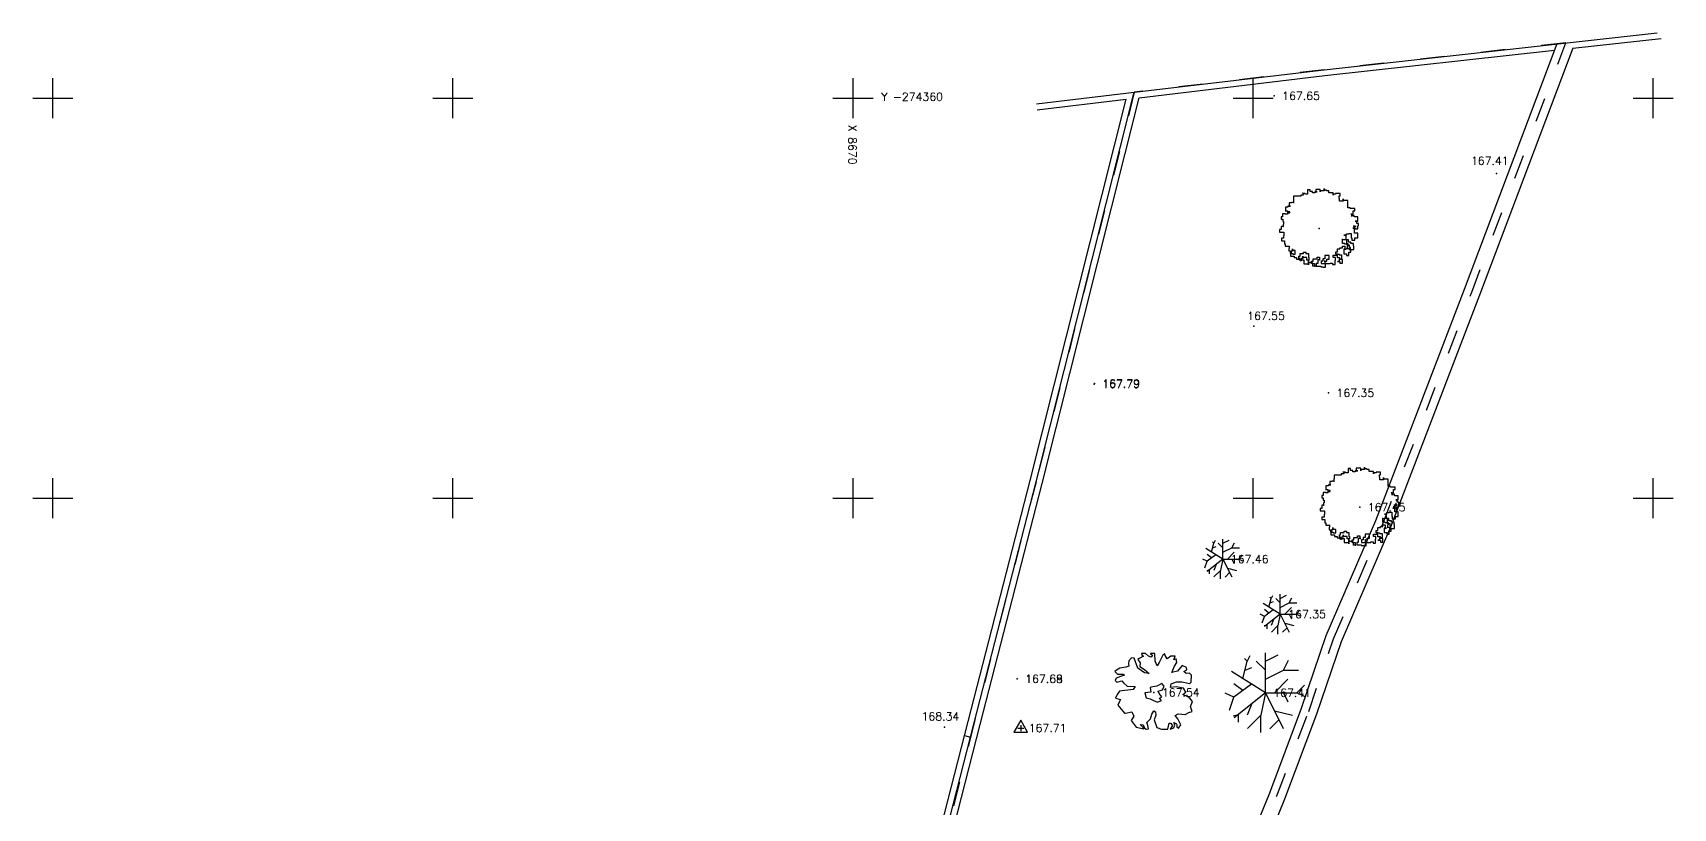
# Model space of a CAD drawing. Header units: metres. Extents: x 8590 to 8730, y -274450 to -274290.
# Drawn here: x 8649.5 to 8690.5, y -274377.75 to -274358.36 of the extents above; entities that cross this region are included whole.
import ezdxf

# ---------------------------------------------------------------- set-up
doc = ezdxf.new("R2010")
doc.units = ezdxf.units.M
doc.header["$LTSCALE"] = 2.54
doc.linetypes.add('ACAD_ISO03W100', pattern=[30, 12, -18])
doc.linetypes.add('ACAD_ISO04W100', pattern=[30, 24, -3, 0, -3])
for name, color, linetype in [('Arvores', 3, 'Continuous'), ('MuroVedac', 252, 'Continuous'), ('PtCota', 7, 'Continuous'), ('TxCota', 7, 'Continuous')]:
    doc.layers.add(name, color=color, linetype=linetype)
doc.layers.add('LimPredio', color=10, linetype='ACAD_ISO04W100', lineweight=30)
doc.styles.add('2mm', font='simplex', dxfattribs={"height": 0.2})

# ---------------------------------------------------------------- blocks, each defined once
blk = doc.blocks.new('estação')
at = {"layer": 'PtCota'}
for p, q in [((0, 0.002), (-0.00173, -0.001)), ((0.00173, -0.001), (0, 0.002))]:
    blk.add_line(p, q, dxfattribs=at)
for points in [[(-0.00075, 0), (0.00075, 0)], [(0, 0.00075), (0, -0.00075)], [(-0.00173, -0.001), (0.00173, -0.001)]]:
    blk.add_lwpolyline(points, dxfattribs=at)
blk = doc.blocks.new('oliv1')
at = {"layer": 'Arvores'}
for p, q in [((-0.4, 0.832), (-0.461, 0.832)), ((-0.461, 0.832), (-0.461, 0.805)), ((-0.414, 0.879), (-0.42, 0.879)), ((-0.42, 0.879), (-0.42, 0.879)), ((-0.414, 0.872), (-0.414, 0.879)), ((-0.353, 0.872), (-0.414, 0.872)), ((-0.4, 0.893), (-0.4, 0.832)), ((-0.4, 0.832), (-0.4, 0.832)), ((-0.353, 0.859), (-0.353, 0.872)), ((-0.292, 0.859), (-0.353, 0.859)), ((-0.292, 0.966), (-0.292, 0.859)), ((-0.232, 0.966), (-0.292, 0.966)), ((-0.292, 0.859), (-0.292, 0.859)), ((-0.232, 0.92), (-0.232, 0.966)), ((-0.171, 0.92), (-0.232, 0.92)), ((-0.171, 0.886), (-0.171, 0.92)), ((-0.111, 0.886), (-0.171, 0.886)), ((-0.05, 0.913), (-0.111, 0.913)), ((-0.111, 0.913), (-0.111, 0.886)), ((-0.091, 0.973), (-0.091, 0.973)), ((0.024, 0.973), (-0.091, 0.973)), ((-0.091, 0.973), (-0.091, 0.913)), ((-0.091, 0.913), (-0.05, 0.913)), ((0.024, 0.913), (0.024, 0.973)), ((0.118, 0.94), (0.024, 0.94)), ((0.024, 0.94), (0.024, 0.913)), ((0.118, 0.96), (0.118, 1)), ((0.118, 1), (0.118, 0.94)), ((0.179, 0.96), (0.118, 0.96)), ((0.179, 0.94), (0.179, 0.96)), ((0.239, 0.94), (0.179, 0.94)), ((0.239, 0.893), (0.239, 0.94)), ((0.347, 0.893), (0.239, 0.893)), ((0.347, 0.832), (0.347, 0.893)), ((0.407, 0.859), (0.347, 0.859)), ((0.347, 0.859), (0.347, 0.832)), ((0.407, 0.872), (0.407, 0.859)), ((0.522, 0.872), (0.407, 0.872)), ((0.522, 0.812), (0.522, 0.872)), ((-0.857, 0.441), (-0.797, 0.441)), ((-0.844, 0.441), (-0.857, 0.441)), ((-0.784, 0.536), (-0.844, 0.536)), ((-0.844, 0.536), (-0.844, 0.441)), ((-0.797, 0.441), (-0.797, 0.394)), ((-0.736, 0.415), (-0.797, 0.415)), ((-0.797, 0.415), (-0.797, 0.36)), ((-0.723, 0.556), (-0.784, 0.556)), ((-0.784, 0.556), (-0.784, 0.536)), ((-0.69, 0.644), (-0.75, 0.644)), ((-0.75, 0.644), (-0.75, 0.556)), ((-0.75, 0.556), (-0.723, 0.556)), ((-0.736, 0.394), (-0.736, 0.415)), ((-0.629, 0.65), (-0.69, 0.65)), ((-0.69, 0.65), (-0.69, 0.644)), ((-0.642, 0.71), (-0.649, 0.71)), ((-0.649, 0.71), (-0.649, 0.65)), ((-0.649, 0.65), (-0.629, 0.65)), ((-0.582, 0.805), (-0.642, 0.805)), ((-0.642, 0.805), (-0.642, 0.71)), ((-0.582, 0.805), (-0.582, 0.805)), ((-0.521, 0.805), (-0.582, 0.805)), ((-0.461, 0.805), (-0.521, 0.805)), ((-0.521, 0.805), (-0.521, 0.805)), ((0.495, 0.751), (0.495, 0.812)), ((0.495, 0.812), (0.522, 0.812)), ((0.501, 0.751), (0.495, 0.751)), ((0.501, 0.684), (0.501, 0.751)), ((0.595, 0.684), (0.501, 0.684)), ((0.595, 0.697), (0.595, 0.744)), ((0.595, 0.744), (0.595, 0.684)), ((0.71, 0.697), (0.595, 0.697)), ((0.71, 0.637), (0.71, 0.697)), ((0.71, 0.576), (0.71, 0.637)), ((0.71, 0.637), (0.71, 0.637)), ((0.71, 0.516), (0.71, 0.576)), ((0.71, 0.576), (0.71, 0.576)), ((0.771, 0.516), (0.71, 0.516)), ((0.71, 0.516), (0.71, 0.516)), ((0.771, 0.502), (0.771, 0.516)), ((0.885, 0.502), (0.771, 0.502)), ((0.845, 0.36), (0.845, 0.441)), ((0.845, 0.441), (0.885, 0.441)), ((0.885, 0.441), (0.885, 0.502)), ((-0.918, 0.293), (-0.951, 0.293)), ((-0.951, 0.293), (-0.951, 0.232)), ((-0.951, 0.232), (-0.912, 0.232)), ((-0.891, 0.051), (-0.951, 0.051)), ((-0.951, 0.051), (-0.951, -0.03)), ((-0.857, 0.367), (-0.918, 0.367)), ((-0.918, 0.367), (-0.918, 0.293)), ((-0.912, 0.232), (-0.912, 0.172)), ((-0.912, 0.172), (-0.891, 0.172)), ((-0.891, 0.111), (-0.905, 0.111)), ((-0.905, 0.111), (-0.905, 0.051)), ((-0.905, 0.051), (-0.891, 0.051)), ((-0.891, 0.172), (-0.891, 0.111)), ((-0.857, 0.36), (-0.857, 0.367)), ((-0.797, 0.36), (-0.857, 0.36)), ((-0.797, 0.394), (-0.736, 0.394)), ((0.811, 0.36), (0.784, 0.36)), ((0.784, 0.36), (0.845, 0.36)), ((0.811, 0.3), (0.811, 0.36)), ((0.811, 0.327), (0.811, 0.3)), ((0.872, 0.327), (0.811, 0.327)), ((0.865, 0.011), (0.838, 0.011)), ((0.838, 0.011), (0.899, 0.011)), ((0.865, 0.071), (0.865, 0.011)), ((0.865, 0.051), (0.865, 0.071)), ((0.925, 0.051), (0.865, 0.051)), ((0.872, 0.287), (0.872, 0.327)), ((0.959, 0.287), (0.872, 0.287)), ((0.879, -0.01), (0.879, 0.051)), ((0.879, 0.051), (0.925, 0.051)), ((0.939, 0.185), (0.899, 0.185)), ((0.899, 0.185), (0.959, 0.185)), ((0.899, 0.011), (0.899, -0.01)), ((0.939, 0.125), (0.939, 0.185)), ((0.979, 0.125), (0.939, 0.125)), ((0.959, 0.185), (0.959, 0.287)), ((0.959, -0.01), (0.959, 0.064)), ((0.959, 0.064), (0.979, 0.064)), ((0.979, 0.064), (0.979, 0.125)), ((-0.951, -0.03), (-0.992, -0.03)), ((-0.992, -0.03), (-0.992, -0.09)), ((-0.992, -0.09), (-0.885, -0.09)), ((-0.891, -0.245), (-0.945, -0.245)), ((-0.945, -0.245), (-0.945, -0.306)), ((-0.945, -0.306), (-0.871, -0.306)), ((-0.885, -0.185), (-0.891, -0.185)), ((-0.891, -0.185), (-0.891, -0.245)), ((-0.885, -0.09), (-0.885, -0.185)), ((-0.871, -0.306), (-0.871, -0.387)), ((-0.871, -0.387), (-0.851, -0.387)), ((-0.851, -0.387), (-0.851, -0.447)), ((0.576, -0.279), (0.562, -0.279)), ((0.562, -0.279), (0.623, -0.279)), ((0.576, -0.373), (0.576, -0.279)), ((0.636, -0.373), (0.576, -0.373)), ((0.67, -0.172), (0.616, -0.172)), ((0.616, -0.172), (0.677, -0.172)), ((0.623, -0.279), (0.623, -0.273)), ((0.623, -0.273), (0.683, -0.273)), ((0.636, -0.394), (0.636, -0.373)), ((0.697, -0.394), (0.636, -0.394)), ((0.67, -0.286), (0.67, -0.172)), ((0.73, -0.286), (0.67, -0.286)), ((0.677, -0.172), (0.677, -0.131)), ((0.677, -0.131), (0.737, -0.131)), ((0.683, -0.273), (0.683, -0.38)), ((0.683, -0.38), (0.71, -0.38)), ((0.697, -0.414), (0.697, -0.394)), ((0.71, -0.38), (0.71, -0.441)), ((0.73, -0.339), (0.73, -0.286)), ((0.791, -0.339), (0.73, -0.339)), ((0.737, -0.131), (0.737, -0.124)), ((0.737, -0.124), (0.798, -0.124)), ((0.791, -0.373), (0.791, -0.339)), ((0.858, -0.373), (0.791, -0.373)), ((0.798, -0.124), (0.798, -0.232)), ((0.798, -0.232), (0.811, -0.232)), ((0.811, -0.232), (0.811, -0.293)), ((0.811, -0.293), (0.892, -0.293)), ((0.858, -0.434), (0.858, -0.373)), ((0.879, -0.01), (0.879, -0.01)), ((0.879, -0.117), (0.879, -0.01)), ((0.959, -0.117), (0.879, -0.117)), ((0.892, -0.293), (0.892, -0.232)), ((0.892, -0.232), (0.959, -0.232)), ((0.892, -0.293), (0.892, -0.293)), ((0.899, -0.01), (0.959, -0.01)), ((0.959, -0.232), (0.959, -0.117)), ((-0.851, -0.447), (-0.757, -0.447)), ((-0.757, -0.501), (-0.763, -0.501)), ((-0.763, -0.501), (-0.763, -0.562)), ((-0.763, -0.562), (-0.73, -0.562)), ((-0.757, -0.447), (-0.757, -0.441)), ((-0.757, -0.441), (-0.757, -0.501)), ((-0.73, -0.562), (-0.73, -0.623)), ((-0.73, -0.623), (-0.663, -0.623)), ((-0.703, -0.629), (-0.723, -0.629)), ((-0.723, -0.629), (-0.723, -0.69)), ((-0.723, -0.69), (-0.629, -0.69)), ((-0.669, -0.569), (-0.703, -0.569)), ((-0.703, -0.569), (-0.703, -0.629)), ((-0.669, -0.555), (-0.669, -0.508)), ((-0.669, -0.508), (-0.669, -0.569)), ((-0.602, -0.555), (-0.669, -0.555)), ((-0.663, -0.623), (-0.663, -0.643)), ((-0.663, -0.643), (-0.602, -0.643)), ((-0.629, -0.69), (-0.629, -0.73)), ((-0.629, -0.73), (-0.568, -0.73)), ((-0.602, -0.643), (-0.602, -0.555)), ((-0.568, -0.73), (-0.568, -0.764)), ((-0.568, -0.764), (-0.508, -0.764)), ((-0.508, -0.75), (-0.508, -0.69)), ((-0.508, -0.69), (-0.481, -0.69)), ((-0.481, -0.75), (-0.508, -0.75)), ((-0.508, -0.764), (-0.508, -0.771)), ((-0.508, -0.771), (-0.447, -0.771)), ((-0.481, -0.69), (-0.481, -0.629)), ((-0.481, -0.629), (-0.393, -0.629)), ((-0.481, -0.811), (-0.481, -0.75)), ((-0.454, -0.811), (-0.481, -0.811)), ((-0.414, -0.75), (-0.454, -0.75)), ((-0.454, -0.75), (-0.454, -0.811)), ((-0.447, -0.771), (-0.447, -0.784)), ((-0.447, -0.784), (-0.386, -0.784)), ((-0.414, -0.73), (-0.414, -0.69)), ((-0.414, -0.69), (-0.414, -0.75)), ((-0.313, -0.73), (-0.414, -0.73)), ((-0.393, -0.629), (-0.393, -0.595)), ((-0.393, -0.595), (-0.333, -0.595)), ((-0.386, -0.784), (-0.386, -0.885)), ((-0.333, -0.595), (-0.333, -0.629)), ((-0.333, -0.629), (-0.272, -0.629)), ((-0.313, -0.791), (-0.313, -0.73)), ((-0.265, -0.791), (-0.313, -0.791)), ((-0.258, -0.791), (-0.279, -0.791)), ((-0.279, -0.791), (-0.279, -0.851)), ((-0.272, -0.629), (-0.272, -0.73)), ((-0.272, -0.73), (-0.258, -0.73)), ((-0.265, -0.851), (-0.265, -0.791)), ((-0.258, -0.73), (-0.258, -0.791)), ((-0.192, -0.878), (-0.192, -0.818)), ((-0.192, -0.818), (-0.151, -0.818)), ((-0.151, -0.818), (-0.151, -0.757)), ((-0.151, -0.757), (-0.057, -0.757)), ((-0.057, -0.757), (-0.057, -0.717)), ((-0.057, -0.717), (0.004, -0.717)), ((0.024, -0.784), (-0.036, -0.784)), ((-0.036, -0.784), (-0.036, -0.878)), ((0.004, -0.717), (0.004, -0.784)), ((0.004, -0.784), (0.024, -0.784)), ((0.085, -0.818), (0.044, -0.818)), ((0.044, -0.818), (0.044, -0.878)), ((0.138, -0.757), (0.085, -0.757)), ((0.085, -0.757), (0.085, -0.818)), ((0.145, -0.818), (0.125, -0.818)), ((0.125, -0.818), (0.185, -0.818)), ((0.138, -0.677), (0.138, -0.757)), ((0.246, -0.677), (0.138, -0.677)), ((0.145, -0.878), (0.145, -0.818)), ((0.185, -0.818), (0.185, -0.771)), ((0.185, -0.771), (0.246, -0.771)), ((0.246, -0.771), (0.246, -0.677)), ((0.347, -0.67), (0.435, -0.67)), ((0.347, -0.73), (0.347, -0.67)), ((0.401, -0.73), (0.347, -0.73)), ((0.394, -0.899), (0.394, -0.798)), ((0.394, -0.798), (0.401, -0.798)), ((0.401, -0.798), (0.401, -0.73)), ((0.414, -0.582), (0.454, -0.582)), ((0.414, -0.643), (0.414, -0.582)), ((0.454, -0.643), (0.414, -0.643)), ((0.435, -0.67), (0.435, -0.643)), ((0.435, -0.643), (0.495, -0.643)), ((0.454, -0.582), (0.454, -0.508)), ((0.454, -0.508), (0.454, -0.508)), ((0.454, -0.508), (0.515, -0.508)), ((0.454, -0.737), (0.454, -0.643)), ((0.515, -0.737), (0.454, -0.737)), ((0.495, -0.643), (0.495, -0.656)), ((0.495, -0.656), (0.556, -0.656)), ((0.556, -0.764), (0.495, -0.764)), ((0.495, -0.764), (0.495, -0.824)), ((0.515, -0.508), (0.515, -0.481)), ((0.515, -0.481), (0.576, -0.481)), ((0.515, -0.778), (0.515, -0.737)), ((0.576, -0.778), (0.515, -0.778)), ((0.556, -0.656), (0.556, -0.764)), ((0.576, -0.481), (0.576, -0.441)), ((0.576, -0.441), (0.636, -0.441)), ((0.576, -0.872), (0.576, -0.778)), ((0.576, -0.778), (0.576, -0.778)), ((0.609, -0.522), (0.609, -0.636)), ((0.67, -0.522), (0.609, -0.522)), ((0.609, -0.636), (0.677, -0.636)), ((0.636, -0.441), (0.636, -0.522)), ((0.636, -0.522), (0.67, -0.522)), ((0.677, -0.636), (0.677, -0.677)), ((0.677, -0.677), (0.737, -0.677)), ((0.697, -0.501), (0.683, -0.501)), ((0.683, -0.501), (0.744, -0.501)), ((0.757, -0.414), (0.697, -0.414)), ((0.71, -0.441), (0.697, -0.441)), ((0.697, -0.441), (0.697, -0.501)), ((0.737, -0.677), (0.737, -0.595)), ((0.737, -0.595), (0.784, -0.595)), ((0.744, -0.501), (0.744, -0.528)), ((0.744, -0.528), (0.804, -0.528)), ((0.757, -0.474), (0.757, -0.414)), ((0.757, -0.414), (0.757, -0.414)), ((0.778, -0.474), (0.757, -0.474)), ((0.778, -0.535), (0.778, -0.474)), ((0.784, -0.535), (0.778, -0.535)), ((0.784, -0.595), (0.784, -0.535)), ((0.804, -0.528), (0.804, -0.528)), ((0.804, -0.528), (0.865, -0.528)), ((0.865, -0.434), (0.858, -0.434)), ((0.865, -0.528), (0.865, -0.434)), ((-0.386, -0.885), (-0.272, -0.885)), ((-0.279, -0.851), (-0.178, -0.851)), ((-0.272, -0.912), (-0.272, -0.851)), ((-0.272, -0.851), (-0.265, -0.851)), ((-0.272, -0.885), (-0.272, -0.912)), ((-0.158, -0.878), (-0.192, -0.878)), ((-0.178, -0.851), (-0.178, -0.878)), ((-0.178, -0.878), (-0.118, -0.878)), ((-0.158, -0.946), (-0.158, -0.878)), ((-0.098, -0.946), (-0.158, -0.946)), ((-0.118, -0.878), (-0.118, -0.946)), ((-0.118, -0.946), (-0.098, -0.946)), ((-0.077, -0.878), (-0.077, -0.939)), ((-0.036, -0.878), (-0.077, -0.878)), ((-0.077, -0.939), (0.037, -0.939)), ((0.037, -0.939), (0.037, -0.959)), ((0.037, -0.959), (0.098, -0.959)), ((0.044, -0.878), (0.145, -0.878)), ((0.098, -0.959), (0.098, -0.966)), ((0.098, -0.966), (0.158, -0.966)), ((0.158, -0.878), (0.145, -0.878)), ((0.145, -0.878), (0.145, -0.878)), ((0.145, -0.878), (0.212, -0.878)), ((0.158, -0.966), (0.158, -0.878)), ((0.212, -0.878), (0.212, -0.878)), ((0.212, -0.878), (0.273, -0.878)), ((0.273, -0.878), (0.273, -0.865)), ((0.273, -0.865), (0.333, -0.865)), ((0.333, -0.865), (0.333, -0.899)), ((0.333, -0.899), (0.394, -0.899)), ((0.495, -0.824), (0.454, -0.824)), ((0.454, -0.824), (0.515, -0.824)), ((0.515, -0.824), (0.515, -0.872)), ((0.515, -0.872), (0.576, -0.872))]:
    blk.add_line(p, q, dxfattribs=at)
blk = doc.blocks.new('arvor1')
at = {"layer": 'Arvores'}
for p, q in [((-0.451, 0.79), (-0.517, 0.856)), ((-0.385, 0.923), (-0.451, 0.79)), ((0, 0), (0, 1)), ((0, 0.79), (0.317, 0.949)), ((0, 0), (-0.848, 0.53)), ((-0.561, 0.351), (-0.451, 0.79)), ((-0.508, 0.564), (-0.339, 0.632)), ((0, 0.564), (-0.226, 0.79)), ((0, 0.339), (0.451, 0.564)), ((0.451, 0.564), (0.578, 0.816)), ((0.451, 0.564), (0.826, 0.564)), ((-0.564, 0.056), (-0.79, 0.226)), ((-0.349, 0.218), (-0.79, -0.113)), ((0, 0), (-0.781, -0.625)), ((0, 0), (-0.113, -0.564)), ((0, 0), (0.447, -0.894)), ((0, 0), (0.79, 0)), ((0.226, 0), (0.564, 0.339)), ((0.451, 0), (0.564, -0.226)), ((0.79, 0), (0.982, 0.191)), ((0.995, -0.102), (0.79, 0)), ((-0.79, -0.113), (-1, -0.008)), ((-0.899, -0.439), (-0.79, -0.113)), ((-0.339, -0.271), (-0.451, -0.564)), ((-0.703, -0.562), (-0.808, -0.589)), ((-0.677, -0.542), (-0.677, -0.736)), ((-0.113, -0.564), (-0.444, -0.896)), ((-0.113, -0.994), (-0.113, -0.564)), ((0.339, -0.677), (0.113, -0.903)), ((0.226, -0.451), (0.677, -0.564))]:
    blk.add_line(p, q, dxfattribs=at)
blk = doc.blocks.new('figuer1')
at = {"layer": 'Arvores'}
for p, q in [((-0.562, 0.869), (-0.631, 0.791)), ((-0.493, 0.857), (-0.562, 0.869)), ((-0.403, 0.604), (-0.493, 0.857)), ((-0.37, 0.849), (-0.399, 0.822)), ((-0.399, 0.822), (-0.341, 0.74)), ((-0.261, 0.908), (-0.37, 0.849)), ((-0.214, 0.978), (-0.308, 0.978)), ((-0.308, 0.978), (-0.294, 0.927)), ((-0.294, 0.927), (-0.261, 0.908)), ((-0.134, 0.908), (-0.214, 0.978)), ((-0.072, 0.884), (-0.134, 0.908)), ((0.022, 0.978), (-0.087, 0.978)), ((-0.087, 0.978), (-0.087, 0.954)), ((-0.087, 0.954), (-0.036, 0.935)), ((-0.036, 0.935), (-0.072, 0.884)), ((0.033, 0.783), (0.022, 0.978)), ((0.218, 0.931), (0.131, 0.748)), ((0.276, 0.966), (0.218, 0.931)), ((0.28, 0.927), (0.276, 0.966)), ((0.334, 0.845), (0.28, 0.927)), ((0.421, 0.908), (0.334, 0.845)), ((0.53, 0.912), (0.421, 0.908)), ((0.494, 0.814), (0.53, 0.912)), ((0.559, 0.838), (0.494, 0.814)), ((0.574, 0.752), (0.559, 0.838)), ((-0.932, 0.562), (-0.98, 0.527)), ((-0.98, 0.527), (-0.907, 0.461)), ((-0.849, 0.604), (-0.932, 0.562)), ((-0.907, 0.461), (-0.766, 0.457)), ((-0.704, 0.635), (-0.849, 0.604)), ((-0.74, 0.437), (-0.838, 0.398)), ((-0.766, 0.457), (-0.74, 0.437)), ((-0.624, 0.659), (-0.704, 0.635)), ((-0.631, 0.791), (-0.635, 0.721)), ((-0.635, 0.721), (-0.624, 0.659)), ((-0.239, 0.488), (-0.403, 0.604)), ((-0.341, 0.74), (-0.352, 0.651)), ((-0.352, 0.651), (-0.239, 0.573)), ((-0.239, 0.573), (-0.123, 0.472)), ((-0.123, 0.472), (-0.239, 0.488)), ((0.084, 0.67), (0.033, 0.783)), ((0.131, 0.748), (0.084, 0.67)), ((0.443, 0.499), (0.516, 0.655)), ((0.592, 0.53), (0.443, 0.499)), ((0.516, 0.655), (0.574, 0.752)), ((0.704, 0.678), (0.592, 0.53)), ((0.817, 0.628), (0.704, 0.678)), ((0.748, 0.523), (0.824, 0.565)), ((0.806, 0.476), (0.748, 0.523)), ((0.889, 0.48), (0.806, 0.476)), ((0.824, 0.565), (0.817, 0.628)), ((0.937, 0.437), (0.889, 0.48)), ((0.933, 0.262), (0.937, 0.437)), ((-0.947, 0.359), (-0.972, 0.297)), ((-0.972, 0.297), (-0.929, 0.262)), ((-0.838, 0.398), (-0.947, 0.359)), ((-0.929, 0.262), (-0.802, 0.289)), ((-0.86, 0.029), (-0.922, -0.053)), ((-0.519, 0.072), (-0.86, 0.029)), ((-0.802, 0.289), (-0.758, 0.239)), ((-0.758, 0.239), (-0.667, 0.157)), ((-0.667, 0.157), (-0.471, 0.153)), ((-0.471, 0.153), (-0.519, 0.072)), ((-0.08, 0.009), (-0.225, -0.01)), ((-0.032, 0.138), (-0.094, 0.122)), ((-0.094, 0.122), (-0.08, 0.009)), ((0.073, 0.157), (-0.032, 0.138)), ((0.193, 0.223), (0.073, 0.157)), ((0.109, 0.029), (0.211, 0.064)), ((0.127, -0.029), (0.109, 0.029)), ((0.254, 0.161), (0.193, 0.223)), ((0.211, 0.064), (0.254, 0.161)), ((0.414, 0.126), (0.432, 0.216)), ((0.552, 0.138), (0.414, 0.126)), ((0.432, 0.216), (0.566, 0.27)), ((0.741, 0.111), (0.552, 0.138)), ((0.566, 0.27), (0.701, 0.27)), ((0.701, 0.27), (0.893, 0.227)), ((0.722, -0.053), (0.799, 0.006)), ((0.799, 0.006), (0.741, 0.111)), ((0.893, 0.227), (0.933, 0.262)), ((-0.922, -0.053), (-0.965, -0.142)), ((-0.965, -0.142), (-0.838, -0.173)), ((-0.863, -0.228), (-0.9, -0.317)), ((-0.9, -0.317), (-0.74, -0.519)), ((-0.838, -0.173), (-0.863, -0.228)), ((-0.225, -0.01), (-0.196, -0.134)), ((-0.196, -0.134), (-0.094, -0.162)), ((-0.094, -0.162), (-0.029, -0.189)), ((-0.029, -0.189), (0.087, -0.239)), ((0.087, -0.239), (0.189, -0.197)), ((0.196, -0.111), (0.127, -0.029)), ((0.135, -0.146), (0.196, -0.111)), ((0.189, -0.197), (0.135, -0.146)), ((0.828, -0.099), (0.722, -0.053)), ((0.9, -0.146), (0.828, -0.099)), ((0.962, -0.228), (0.9, -0.146)), ((0.911, -0.352), (0.962, -0.228)), ((0.955, -0.473), (0.911, -0.352)), ((-0.74, -0.519), (-0.711, -0.516)), ((-0.711, -0.516), (-0.555, -0.484)), ((-0.501, -0.593), (-0.566, -0.702)), ((-0.566, -0.702), (-0.446, -0.865)), ((-0.555, -0.484), (-0.501, -0.593)), ((-0.268, -0.873), (-0.344, -0.799)), ((-0.344, -0.799), (-0.268, -0.811)), ((-0.268, -0.811), (-0.239, -0.889)), ((-0.178, -0.753), (-0.087, -0.655)), ((-0.152, -0.823), (-0.178, -0.753)), ((-0.087, -0.655), (-0.051, -0.543)), ((-0.051, -0.543), (0, -0.457)), ((0, -0.457), (0.037, -0.481)), ((0.051, -0.57), (0.008, -0.687)), ((0.008, -0.687), (0.069, -0.877)), ((0.037, -0.481), (0.051, -0.57)), ((0.345, -0.916), (0.378, -0.764)), ((0.378, -0.764), (0.41, -0.764)), ((0.41, -0.764), (0.461, -0.827)), ((0.494, -0.885), (0.519, -0.819)), ((0.519, -0.819), (0.501, -0.753)), ((0.501, -0.753), (0.566, -0.784)), ((0.534, -0.574), (0.603, -0.531)), ((0.599, -0.659), (0.534, -0.574)), ((0.566, -0.784), (0.574, -0.819)), ((0.574, -0.819), (0.57, -0.858)), ((0.675, -0.811), (0.599, -0.659)), ((0.603, -0.531), (0.701, -0.543)), ((0.617, -0.889), (0.675, -0.811)), ((0.701, -0.543), (0.784, -0.554)), ((0.784, -0.554), (0.871, -0.504)), ((0.871, -0.504), (0.955, -0.473)), ((-0.446, -0.865), (-0.257, -0.908)), ((-0.257, -0.908), (-0.268, -0.873)), ((-0.239, -0.889), (-0.196, -0.916)), ((-0.196, -0.916), (-0.138, -0.908)), ((-0.138, -0.908), (-0.152, -0.823)), ((0.069, -0.877), (0.185, -0.916)), ((0.185, -0.916), (0.345, -0.916)), ((0.461, -0.827), (0.407, -0.916)), ((0.407, -0.916), (0.494, -0.885)), ((0.57, -0.858), (0.617, -0.889))]:
    blk.add_line(p, q, dxfattribs=at)

msp = doc.modelspace()

# ---------------------------------------------------------------- linework, layer by layer
at = {"color": 252, "ltscale": 0.01}
for p, q in [((8650, -274360.5), (8650, -274359.5)), ((8660, -274360.5), (8660, -274359.5)), ((8670, -274360.5), (8670, -274359.5)), ((8680, -274360.5), (8680, -274359.5)), ((8690, -274360.5), (8690, -274359.5)), ((8649.5, -274360), (8650.5, -274360)), ((8659.5, -274360), (8660.5, -274360)), ((8669.5, -274360), (8670.5, -274360)), ((8679.5, -274360), (8680.5, -274360)), ((8689.5, -274360), (8690.5, -274360)), ((8650, -274370.5), (8650, -274369.5)), ((8660, -274370.5), (8660, -274369.5)), ((8670, -274370.5), (8670, -274369.5)), ((8680, -274370.5), (8680, -274369.5)), ((8690, -274370.5), (8690, -274369.5)), ((8649.5, -274370), (8650.5, -274370)), ((8659.5, -274370), (8660.5, -274370)), ((8669.5, -274370), (8670.5, -274370)), ((8679.5, -274370), (8680.5, -274370)), ((8689.5, -274370), (8690.5, -274370))]:
    msp.add_line(p, q, dxfattribs=at)
at = {"layer": 'LimPredio', "linetype": 'ACAD_ISO03W100', "ltscale": 0.02}
msp.add_lwpolyline([(8679.441, -274380.282), (8680.593, -274377.441), (8681.39, -274375.326), (8682.009, -274373.511), (8683.242, -274370.64), (8685.464, -274364.851), (8687.816, -274358.618), (8681.78, -274359.287), (8677.031, -274359.852), (8674.574, -274369.591), (8673.026, -274375.615), (8671.577, -274381.465)], dxfattribs=at)
at = {"layer": 'MuroVedac'}
for points in [[(8671.549, -274381.403), (8673.026, -274375.615), (8674.574, -274369.591), (8677.031, -274359.852), (8681.78, -274359.287), (8690.098, -274358.365)], [(8671.047, -274383.998), (8673.176, -274375.653), (8674.724, -274369.629), (8677.156, -274359.988), (8681.797, -274359.436), (8687.533, -274358.8)], [(8687.99, -274358.749), (8690.202, -274358.504)], [(8671.441, -274381.201), (8672.876, -274375.576), (8674.424, -274369.553), (8676.827, -274360.027)], [(8674.589, -274360.143), (8677.031, -274359.852)], [(8674.604, -274360.292), (8676.827, -274360.027)], [(8672.785, -274375.931), (8672.936, -274375.969)]]:
    msp.add_lwpolyline(points, dxfattribs=at)
for points in [[(8687.99, -274358.749), (8685.66, -274364.926), (8683.437, -274370.719), (8682.205, -274373.586), (8681.588, -274375.396), (8680.789, -274377.517), (8679.635, -274380.362, 0.059835), (8679.288, -274381.562), (8678.269, -274385.616), (8677.511, -274388.903), (8676.831, -274392.243), (8676.636, -274393.203)], [(8687.592, -274358.643), (8685.277, -274364.78), (8683.057, -274370.565), (8681.822, -274373.439), (8681.202, -274375.258), (8680.407, -274377.368), (8679.256, -274380.205, 0.058908), (8678.886, -274381.479), (8677.87, -274385.52), (8677.111, -274388.811), (8676.762, -274390.392)]]:
    msp.add_lwpolyline(points, format="xyb", dxfattribs=at)
at = {"layer": 'PtCota', "linetype": 'Continuous'}
for p in [(8680.527, -274359.94, 167.652), (8686.083, -274361.88, 167.41), (8681.655, -274363.255, 167.674), (8680.016, -274365.697, 167.554), (8676.029, -274367.144, 167.795), (8676.032, -274367.129, 167.795), (8681.884, -274367.367, 167.35), (8682.666, -274370.223, 167.45), (8679.244, -274371.519, 167.459), (8680.678, -274372.896, 167.348), (8674.104, -274374.514, 167.682), (8674.105, -274374.51, 167.687), (8677.522, -274374.854, 167.535), (8680.306, -274374.861, 167.411), (8672.285, -274375.722, 168.339), (8674.192, -274375.742, 167.713)]:
    msp.add_point(p, dxfattribs=at)

# ---------------------------------------------------------------- block references
at = {"layer": 'Arvores'}
for name, p in [('oliv1', (8681.655, -274363.255, 167.674)), ('oliv1', (8682.666, -274370.223, 167.45)), ('figuer1', (8677.522, -274374.854, 167.535)), ('arvor1', (8680.306, -274374.861, 167.411))]:
    msp.add_blockref(name, p, dxfattribs=at)
at = {"layer": 'Arvores', "xscale": 0.5, "yscale": 0.5}
for p in [(8679.244, -274371.519, 167.459), (8680.678, -274372.896, 167.348)]:
    msp.add_blockref('arvor1', p, dxfattribs=at)
at = {"layer": 'PtCota', "xscale": 100, "yscale": 100}
msp.add_blockref('estação', (8674.192, -274375.742, 167.713), dxfattribs=at)

# ---------------------------------------------------------------- texts
at = {"style": '2mm'}
msp.add_text('Y -274360', height=0.2, dxfattribs=at).set_placement((8670.707, -274360.064))
msp.add_text('X 8670', height=0.2, rotation=270, dxfattribs=at).set_placement((8669.885, -274360.665))
at = {"layer": 'TxCota', "color": 7, "char_height": 0.2, "attachment_point": 4, "style": '2mm'}
for s, insert in [('167.65', (8680.727, -274359.94, 167.652)), ('167.41', (8685.445, -274361.564, 167.41)), ('167.55', (8679.851, -274365.44, 167.554)), ('167.79', (8676.229, -274367.144, 167.795)), ('167.79', (8676.232, -274367.129, 167.795)), ('167.35', (8682.084, -274367.367, 167.35)), ('167.45', (8682.866, -274370.223, 167.45)), ('167.46', (8679.444, -274371.519, 167.459)), ('167.35', (8680.878, -274372.896, 167.348)), ('167.68', (8674.304, -274374.514, 167.682)), ('167.69', (8674.305, -274374.51, 167.687)), ('167.54', (8677.722, -274374.854, 167.535)), ('167.41', (8680.506, -274374.861, 167.411)), ('168.34', (8671.714, -274375.452, 168.339)), ('167.71', (8674.392, -274375.742, 167.713))]:
    msp.add_mtext(s, dxfattribs=dict(at, insert=insert))

doc.saveas('drawing.dxf')
